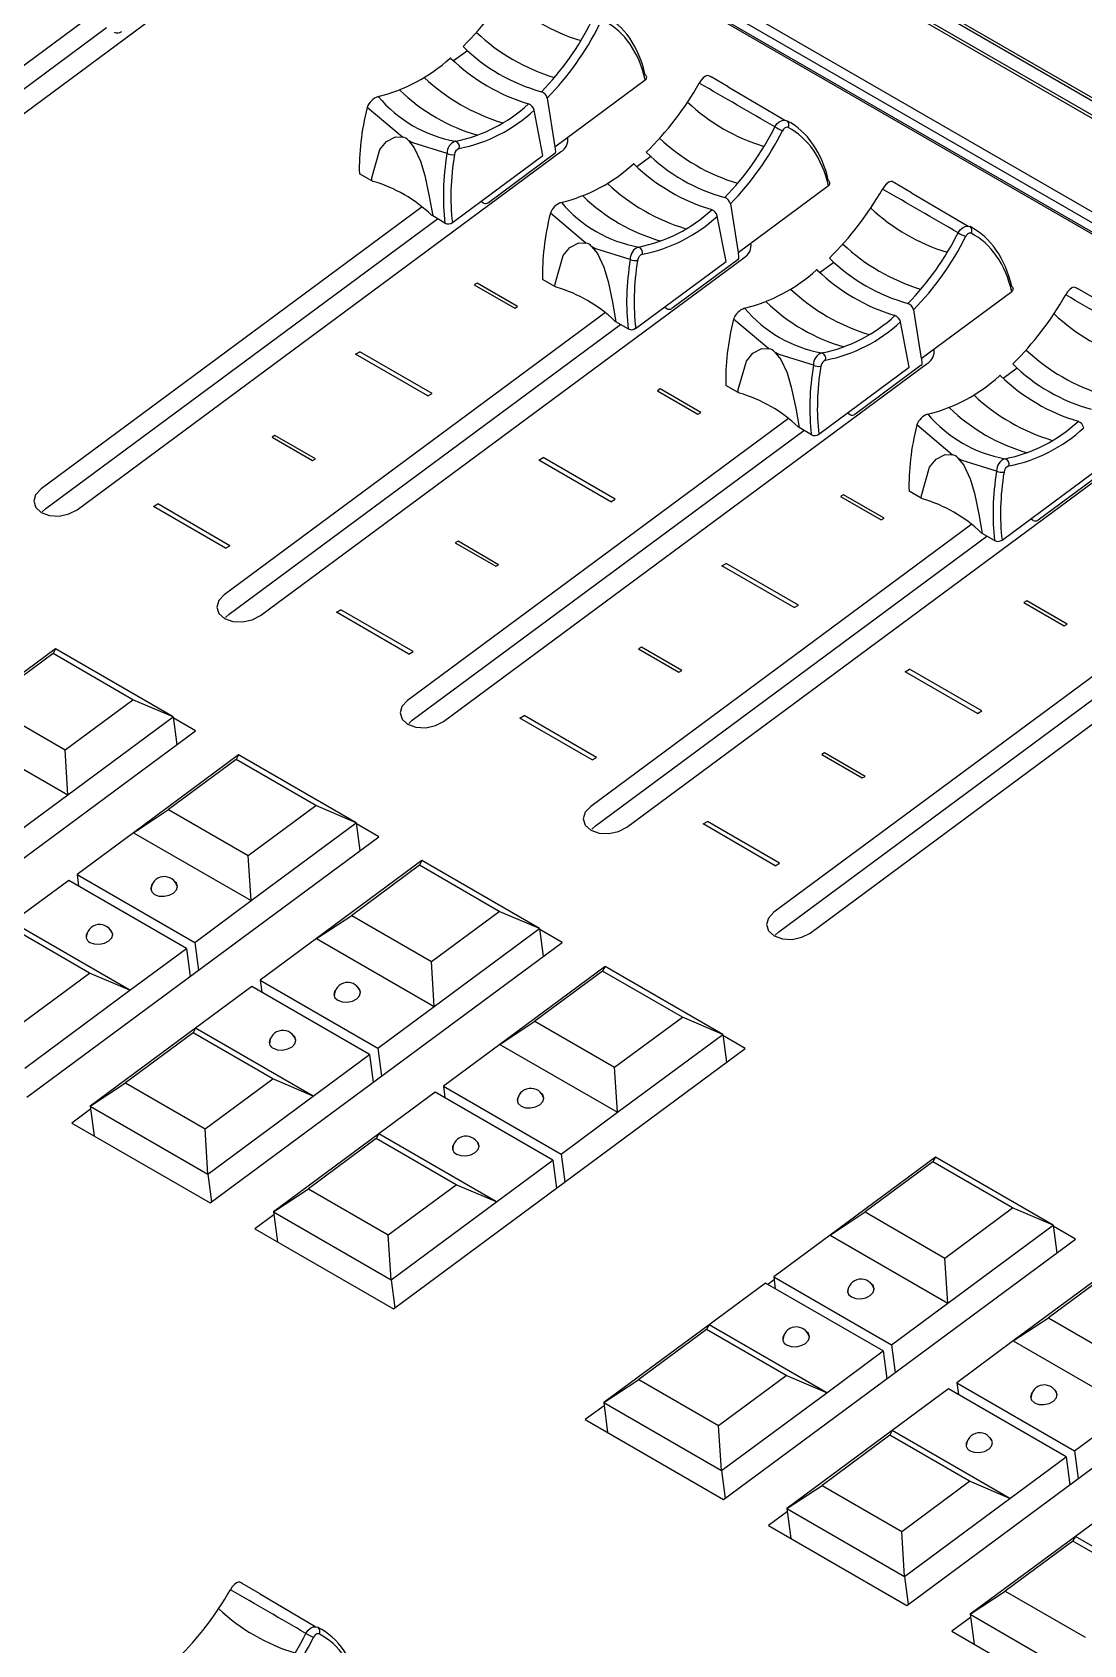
# Model space of a CAD drawing. Header units: inches. Extents: x 0.6 to 61.5, y 0.9 to 41.7.
# Drawn here: x 46.907 to 49.268, y 21.299 to 24.917 of the extents above; entities that cross this region are included whole.
import ezdxf

# ---------------------------------------------------------------- set-up
doc = ezdxf.new("R2010")
doc.units = ezdxf.units.IN
doc.header["$MEASUREMENT"] = 0
doc.layers.add('ARTWORK', color=2, linetype='Continuous')
doc.layers.add('OBJECT', color=7, linetype='Continuous')

msp = doc.modelspace()

# ---------------------------------------------------------------- linework, layer by layer
at = {"layer": 'ARTWORK'}
for p, q in [((47.9058, 24.3539), (47.8993, 24.3502)), ((47.8993, 24.3502), (47.9902, 24.2976)), ((47.9967, 24.3014), (47.9058, 24.3539)), ((47.9902, 24.2976), (47.9967, 24.3014)), ((47.6329, 24.1945), (47.6427, 24.2002)), ((47.795, 24.1008), (47.6329, 24.1945)), ((47.8048, 24.1065), (47.6427, 24.2002)), ((47.795, 24.1008), (47.8048, 24.1065)), ((48.3171, 24.1165), (48.3106, 24.1127)), ((48.3106, 24.1127), (48.4015, 24.0602)), ((48.408, 24.0639), (48.3171, 24.1165)), ((48.4015, 24.0602), (48.408, 24.0639)), ((47.452, 24.0123), (47.4455, 24.0086)), ((47.4455, 24.0086), (47.5364, 23.9561)), ((47.5429, 23.9598), (47.452, 24.0123)), ((47.5364, 23.9561), (47.5429, 23.9598)), ((48.0443, 23.9571), (48.054, 23.9627)), ((48.2064, 23.8634), (48.0443, 23.9571)), ((48.2161, 23.869), (48.054, 23.9627)), ((48.7285, 23.879), (48.722, 23.8753)), ((48.8194, 23.8265), (48.7285, 23.879)), ((47.1792, 23.853), (47.1889, 23.8586)), ((47.3413, 23.7593), (47.1792, 23.853)), ((47.351, 23.7649), (47.1889, 23.8586)), ((48.2064, 23.8634), (48.2161, 23.869)), ((48.722, 23.8753), (48.8129, 23.8227)), ((48.8129, 23.8227), (48.8194, 23.8265)), ((47.8634, 23.7749), (47.8569, 23.7711)), ((47.8569, 23.7711), (47.9477, 23.7186)), ((47.9542, 23.7223), (47.8634, 23.7749)), ((47.3413, 23.7593), (47.351, 23.7649)), ((47.9477, 23.7186), (47.9542, 23.7223)), ((48.4556, 23.7196), (48.4654, 23.7252)), ((48.6177, 23.6259), (48.4556, 23.7196)), ((48.6275, 23.6315), (48.4654, 23.7252)), ((48.6177, 23.6259), (48.6275, 23.6315)), ((49.1398, 23.6415), (49.1333, 23.6378)), ((49.1333, 23.6378), (49.2242, 23.5853)), ((49.2307, 23.589), (49.1398, 23.6415)), ((47.5905, 23.6155), (47.6002, 23.6211)), ((47.7526, 23.5218), (47.5905, 23.6155)), ((47.7623, 23.5274), (47.6002, 23.6211)), ((49.2242, 23.5853), (49.2307, 23.589)), ((47.7526, 23.5218), (47.7623, 23.5274)), ((48.2747, 23.5374), (48.2682, 23.5337)), ((48.2682, 23.5337), (48.3591, 23.4811)), ((48.3656, 23.4849), (48.2747, 23.5374)), ((48.3591, 23.4811), (48.3656, 23.4849)), ((48.8669, 23.4822), (48.8767, 23.4878)), ((49.029, 23.3884), (48.8669, 23.4822)), ((49.0388, 23.3941), (48.8767, 23.4878)), ((48.0018, 23.378), (48.0116, 23.3837)), ((48.1639, 23.2843), (48.0018, 23.378)), ((48.1737, 23.29), (48.0116, 23.3837)), ((49.029, 23.3884), (49.0388, 23.3941)), ((48.686, 23.3), (48.6795, 23.2962)), ((48.7769, 23.2474), (48.686, 23.3)), ((48.1639, 23.2843), (48.1737, 23.29)), ((48.6795, 23.2962), (48.7704, 23.2437)), ((48.7704, 23.2437), (48.7769, 23.2474)), ((48.4132, 23.1406), (48.4229, 23.1462)), ((48.5753, 23.0469), (48.4132, 23.1406)), ((48.585, 23.0525), (48.4229, 23.1462)), ((48.5753, 23.0469), (48.585, 23.0525))]:
    msp.add_line(p, q, dxfattribs=at)
at = {"layer": 'OBJECT'}
for p, q in [((61.2024, 17.8838), (43.4206, 28.149)), ((61.2115, 17.8856), (43.4297, 28.1508)), ((61.1443, 17.8781), (43.3625, 28.1433)), ((61.1535, 17.8799), (43.3717, 28.1451)), ((60.9759, 17.741), (43.1941, 28.0062)), ((43.2034, 28.0256), (60.9852, 17.7604)), ((60.9679, 17.7203), (43.1936, 27.9812)), ((60.9714, 17.7228), (43.1971, 27.9837)), ((46.2655, 24.2743), (47.3508, 25.077)), ((47.04, 24.9541), (46.1843, 24.3212)), ((46.195, 24.2772), (47.074, 24.9272)), ((47.8844, 24.8755), (47.8531, 24.8524)), ((48.0803, 24.66), (48.2834, 24.8102)), ((48.4699, 24.7942), (48.4314, 24.8165)), ((48.4699, 24.7942), (48.5967, 24.7196)), ((47.7385, 24.6812), (47.6589, 24.7482)), ((48.0631, 24.7692), (48.0803, 24.66)), ((48.0535, 24.6402), (48.0339, 24.7419)), ((47.008, 23.8456), (48.0934, 24.6483)), ((47.8505, 24.49), (48.0535, 24.6402)), ((48.0803, 24.6447), (47.9313, 24.5345)), ((48.0825, 24.6487), (48.0813, 24.6607)), ((48.2957, 24.638), (48.2645, 24.6149)), ((47.6692, 24.5836), (47.6416, 24.5995)), ((47.6722, 24.5823), (47.6692, 24.5836)), ((48.4917, 24.4225), (48.6948, 24.5727)), ((48.8813, 24.5568), (48.8427, 24.579)), ((47.9205, 24.5337), (47.9144, 24.5373)), ((48.4745, 24.5318), (48.4917, 24.4225)), ((48.8813, 24.5568), (49.008, 24.4821)), ((47.7826, 24.5254), (46.9268, 23.8925)), ((46.9376, 23.8485), (47.8166, 24.4986)), ((47.8061, 24.5046), (47.8038, 24.5064)), ((47.8337, 24.4887), (47.8061, 24.5046)), ((48.1499, 24.4438), (48.0703, 24.5107)), ((48.4649, 24.4027), (48.4452, 24.5044)), ((48.4938, 24.4113), (48.4927, 24.4233)), ((47.4194, 23.6081), (48.5047, 24.4108)), ((48.2618, 24.2525), (48.4649, 24.4027)), ((48.4917, 24.4073), (48.3427, 24.2971)), ((48.7071, 24.4006), (48.6758, 24.3775)), ((48.0805, 24.3462), (48.053, 24.3621)), ((48.0835, 24.3449), (48.0805, 24.3462)), ((48.903, 24.1851), (49.1061, 24.3353)), ((49.2926, 24.3193), (49.2541, 24.3416)), ((48.194, 24.2879), (47.3382, 23.655)), ((48.3319, 24.2962), (48.3257, 24.2998)), ((48.8858, 24.2943), (48.903, 24.1851)), ((47.3489, 23.611), (48.2279, 24.2611)), ((48.2174, 24.2671), (48.2151, 24.2689)), ((48.245, 24.2512), (48.2174, 24.2671)), ((48.5612, 24.2063), (48.4816, 24.2733)), ((48.8762, 24.1653), (48.8566, 24.267)), ((47.8307, 23.3707), (48.9161, 24.1734)), ((48.903, 24.1698), (48.754, 24.0596)), ((48.9052, 24.1738), (48.904, 24.1858)), ((48.6732, 24.0151), (48.8762, 24.1653)), ((49.1184, 24.1631), (49.0872, 24.14)), ((48.4919, 24.1087), (48.4643, 24.1246)), ((48.4949, 24.1074), (48.4919, 24.1087)), ((48.7432, 24.0588), (48.7371, 24.0623)), ((48.6053, 24.0505), (47.7495, 23.4176)), ((47.7603, 23.3736), (48.6392, 24.0236)), ((48.6288, 24.0297), (48.6264, 24.0315)), ((48.6563, 24.0138), (48.6288, 24.0297)), ((48.9726, 23.9688), (48.8929, 24.0358)), ((48.2421, 23.1332), (49.3274, 23.9359)), ((49.0845, 23.7776), (49.2876, 23.9278)), ((49.3143, 23.9323), (49.1653, 23.8221)), ((48.9032, 23.8712), (48.8757, 23.8872)), ((46.9297, 23.841), (46.9376, 23.8485)), ((48.9062, 23.8699), (48.9032, 23.8712)), ((49.0166, 23.813), (48.1609, 23.1801)), ((49.1546, 23.8213), (49.1484, 23.8249)), ((48.1716, 23.1361), (49.0506, 23.7862)), ((49.0401, 23.7922), (49.0378, 23.794)), ((49.0677, 23.7763), (49.0401, 23.7922)), ((48.6534, 22.8958), (49.7387, 23.6985)), ((47.341, 23.6035), (47.3489, 23.611)), ((49.428, 23.5755), (48.5722, 22.9426)), ((46.9592, 23.5333), (46.7228, 23.3585)), ((46.9537, 23.5228), (46.8017, 23.4104)), ((46.9592, 23.5333), (46.9537, 23.5228)), ((47.1326, 23.4194), (46.9537, 23.5228)), ((47.2234, 23.3807), (46.9592, 23.5333)), ((48.583, 22.8987), (49.4619, 23.5487)), ((46.8017, 23.4104), (46.9807, 23.3071)), ((46.9807, 23.3071), (47.1326, 23.4194)), ((47.2234, 23.3807), (47.1326, 23.4194)), ((46.9871, 23.2059), (47.2234, 23.3807)), ((47.2234, 23.3807), (47.2316, 23.3182)), ((47.2739, 23.3495), (47.2237, 23.3784)), ((47.7523, 23.3661), (47.7603, 23.3736)), ((46.4839, 22.7652), (47.2739, 23.3495)), ((46.7228, 23.3585), (46.9871, 23.2059)), ((46.9871, 23.2059), (46.9807, 23.3071)), ((47.3705, 23.2958), (47.1342, 23.121)), ((47.365, 23.2853), (47.2131, 23.1729)), ((47.3705, 23.2958), (47.365, 23.2853)), ((47.544, 23.182), (47.365, 23.2853)), ((47.6347, 23.1433), (47.3705, 23.2958)), ((46.8605, 23.1123), (46.9871, 23.2059)), ((47.1342, 23.121), (47.2131, 23.1729)), ((47.2131, 23.1729), (47.3921, 23.0696)), ((47.3921, 23.0696), (47.544, 23.182)), ((47.6347, 23.1433), (47.544, 23.182)), ((47.1342, 23.121), (47.0076, 23.0274)), ((47.1342, 23.121), (47.3984, 22.9685)), ((47.3984, 22.9685), (47.6347, 23.1433)), ((47.6347, 23.1433), (47.6429, 23.0807)), ((47.6852, 23.112), (47.635, 23.141)), ((48.1637, 23.1286), (48.1716, 23.1361)), ((46.8952, 22.5277), (47.6852, 23.112)), ((47.3984, 22.9685), (47.3921, 23.0696)), ((47.7819, 23.0583), (47.5455, 22.8835)), ((47.7763, 23.0478), (47.6244, 22.9355)), ((47.7819, 23.0583), (47.7763, 23.0478)), ((47.9553, 22.9445), (47.7763, 23.0478)), ((48.0461, 22.9058), (47.7819, 23.0583)), ((46.9889, 23.0136), (46.8623, 22.9199)), ((47.2531, 22.861), (46.9889, 23.0136)), ((47.0076, 23.0274), (47.2718, 22.8748)), ((47.0076, 23.0274), (47.0111, 23.0008)), ((47.2718, 22.8748), (47.3984, 22.9685)), ((47.8034, 22.8321), (47.9553, 22.9445)), ((48.0461, 22.9058), (47.9553, 22.9445)), ((47.0358, 22.8061), (46.8568, 22.9094)), ((47.1265, 22.7674), (46.8623, 22.9199)), ((47.5455, 22.8835), (47.6244, 22.9355)), ((47.6244, 22.9355), (47.8034, 22.8321)), ((47.8097, 22.731), (48.0461, 22.9058)), ((48.0461, 22.9058), (48.0543, 22.8432)), ((48.0966, 22.8745), (48.0464, 22.9035)), ((47.2718, 22.8748), (47.28, 22.8123)), ((47.3066, 22.2903), (48.0966, 22.8745)), ((47.5455, 22.8835), (47.4189, 22.7899)), ((47.5455, 22.8835), (47.8097, 22.731)), ((48.575, 22.8911), (48.583, 22.8987)), ((47.1265, 22.7674), (47.2531, 22.861)), ((47.2531, 22.861), (47.2613, 22.7985)), ((47.8097, 22.731), (47.8034, 22.8321)), ((46.8839, 22.6937), (47.0358, 22.8061)), ((47.1265, 22.7674), (47.0358, 22.8061)), ((48.1932, 22.8209), (47.9569, 22.6461)), ((48.1877, 22.8104), (48.0357, 22.698)), ((48.1932, 22.8209), (48.1877, 22.8104)), ((48.3667, 22.707), (48.1877, 22.8104)), ((48.4574, 22.6683), (48.1932, 22.8209)), ((46.8902, 22.5926), (47.1265, 22.7674)), ((47.4003, 22.7761), (47.2737, 22.6825)), ((47.6645, 22.6236), (47.4003, 22.7761)), ((47.4189, 22.7899), (47.6831, 22.6374)), ((47.4189, 22.7899), (47.4224, 22.7633)), ((47.6831, 22.6374), (47.8097, 22.731)), ((47.9569, 22.6461), (48.0357, 22.698)), ((48.0357, 22.698), (48.2147, 22.5947)), ((48.2147, 22.5947), (48.3667, 22.707)), ((48.4574, 22.6683), (48.3667, 22.707)), ((47.2737, 22.6825), (47.0373, 22.5077)), ((47.2681, 22.672), (47.1162, 22.5596)), ((47.2737, 22.6825), (47.2681, 22.672)), ((47.4471, 22.5686), (47.2681, 22.672)), ((47.5379, 22.5299), (47.2737, 22.6825)), ((48.2211, 22.4936), (48.4574, 22.6683)), ((48.4574, 22.6683), (48.4656, 22.6058)), ((48.5079, 22.6371), (48.4577, 22.6661)), ((47.5379, 22.5299), (47.6645, 22.6236)), ((47.6645, 22.6236), (47.6727, 22.561)), ((47.6831, 22.6374), (47.6913, 22.5748)), ((47.7179, 22.0528), (48.5079, 22.6371)), ((47.9569, 22.6461), (47.8303, 22.5525)), ((47.9569, 22.6461), (48.2211, 22.4936)), ((48.2211, 22.4936), (48.2147, 22.5947)), ((47.0373, 22.5077), (47.1162, 22.5596)), ((47.1162, 22.5596), (47.2952, 22.4563)), ((47.2952, 22.4563), (47.4471, 22.5686)), ((47.5379, 22.5299), (47.4471, 22.5686)), ((47.8303, 22.5525), (48.0945, 22.3999)), ((47.8303, 22.5525), (47.8337, 22.5259)), ((47.0373, 22.5077), (47.3015, 22.3552)), ((47.0373, 22.5077), (47.0461, 22.4406)), ((47.3015, 22.3552), (47.5379, 22.5299)), ((47.8116, 22.5387), (47.685, 22.445)), ((48.0758, 22.3861), (47.8116, 22.5387)), ((47.0382, 22.5009), (46.9959, 22.4696)), ((46.9959, 22.4696), (47.3066, 22.2903)), ((48.0945, 22.3999), (48.2211, 22.4936)), ((47.3015, 22.3552), (47.2952, 22.4563)), ((47.685, 22.445), (47.4487, 22.2702)), ((47.6795, 22.4345), (47.5275, 22.3222)), ((47.685, 22.445), (47.6795, 22.4345)), ((47.8585, 22.3312), (47.6795, 22.4345)), ((47.9492, 22.2925), (47.685, 22.445)), ((48.0945, 22.3999), (48.1027, 22.3374)), ((47.9492, 22.2925), (48.0758, 22.3861)), ((48.0758, 22.3861), (48.084, 22.3236)), ((48.9347, 22.3928), (48.6984, 22.218)), ((48.9292, 22.3823), (48.7772, 22.27)), ((48.9347, 22.3928), (48.9292, 22.3823)), ((49.1082, 22.279), (48.9292, 22.3823)), ((49.1989, 22.2403), (48.9347, 22.3928)), ((47.3015, 22.3552), (47.3097, 22.2926)), ((47.4487, 22.2702), (47.5275, 22.3222)), ((47.5275, 22.3222), (47.7065, 22.2188)), ((47.7065, 22.2188), (47.8585, 22.3312)), ((47.9492, 22.2925), (47.8585, 22.3312)), ((47.7129, 22.1177), (47.9492, 22.2925)), ((47.4495, 22.2634), (47.4072, 22.2321)), ((47.4487, 22.2702), (47.7129, 22.1177)), ((47.4487, 22.2702), (47.4574, 22.2032)), ((48.6984, 22.218), (48.7772, 22.27)), ((48.7772, 22.27), (48.9562, 22.1666)), ((48.9562, 22.1666), (49.1082, 22.279)), ((49.1989, 22.2403), (49.1082, 22.279)), ((47.4072, 22.2321), (47.7179, 22.0528)), ((47.7129, 22.1177), (47.7065, 22.2188)), ((48.6984, 22.218), (48.5717, 22.1244)), ((48.6984, 22.218), (48.9626, 22.0655)), ((48.9626, 22.0655), (49.1989, 22.2403)), ((49.1989, 22.2403), (49.2071, 22.1777)), ((49.2494, 22.209), (49.1992, 22.238)), ((48.4594, 21.6247), (49.2494, 22.209)), ((48.9626, 22.0655), (48.9562, 22.1666)), ((49.346, 22.1554), (49.1097, 21.9806)), ((49.3405, 22.1449), (49.1886, 22.0325)), ((47.7129, 22.1177), (47.7211, 22.0551)), ((48.5531, 22.1106), (48.4265, 22.017)), ((48.8173, 21.9581), (48.5531, 22.1106)), ((48.5726, 22.1176), (48.5588, 22.1073)), ((48.5717, 22.1244), (48.836, 21.9719)), ((48.5717, 22.1244), (48.5752, 22.0978)), ((48.836, 21.9719), (48.9626, 22.0655)), ((48.4265, 22.017), (48.1902, 21.8422)), ((48.421, 22.0065), (48.269, 21.8941)), ((48.4265, 22.017), (48.421, 22.0065)), ((48.6, 21.9031), (48.421, 22.0065)), ((48.6907, 21.8644), (48.4265, 22.017)), ((49.1097, 21.9806), (49.1886, 22.0325)), ((49.1886, 22.0325), (49.3676, 21.9292)), ((48.836, 21.9719), (48.8442, 21.9093)), ((48.8707, 21.3873), (49.6608, 21.9716)), ((49.1097, 21.9806), (48.9831, 21.8869)), ((49.1097, 21.9806), (49.3739, 21.828)), ((48.6907, 21.8644), (48.8173, 21.9581)), ((48.8173, 21.9581), (48.8255, 21.8955)), ((48.1902, 21.8422), (48.269, 21.8941)), ((48.269, 21.8941), (48.448, 21.7908)), ((48.448, 21.7908), (48.6, 21.9031)), ((48.6907, 21.8644), (48.6, 21.9031)), ((48.4544, 21.6896), (48.6907, 21.8644)), ((48.9644, 21.8731), (48.8378, 21.7795)), ((49.2287, 21.7206), (48.9644, 21.8731)), ((48.9831, 21.8869), (49.2473, 21.7344)), ((48.9831, 21.8869), (48.9866, 21.8604)), ((48.191, 21.8354), (48.1487, 21.8041)), ((48.1902, 21.8422), (48.4544, 21.6896)), ((48.1902, 21.8422), (48.1989, 21.7751)), ((49.2473, 21.7344), (49.3739, 21.828)), ((48.1487, 21.8041), (48.4594, 21.6247)), ((48.4544, 21.6896), (48.448, 21.7908)), ((48.8378, 21.7795), (48.6015, 21.6047)), ((48.8378, 21.7795), (48.8323, 21.769)), ((49.1021, 21.627), (48.8378, 21.7795)), ((48.8323, 21.769), (48.6804, 21.6566)), ((49.0113, 21.6657), (48.8323, 21.769)), ((49.1021, 21.627), (49.2287, 21.7206)), ((49.2287, 21.7206), (49.2368, 21.658)), ((49.2473, 21.7344), (49.2555, 21.6718)), ((48.4544, 21.6896), (48.4626, 21.6271)), ((48.6015, 21.6047), (48.6804, 21.6566)), ((48.6804, 21.6566), (48.8594, 21.5533)), ((48.8594, 21.5533), (49.0113, 21.6657)), ((49.1021, 21.627), (49.0113, 21.6657)), ((49.3758, 21.6357), (49.2492, 21.542)), ((48.6015, 21.6047), (48.8657, 21.4522)), ((48.6015, 21.6047), (48.6103, 21.5376)), ((48.8657, 21.4522), (49.1021, 21.627)), ((48.6024, 21.5979), (48.5601, 21.5666)), ((48.5601, 21.5666), (48.8707, 21.3873)), ((48.8657, 21.4522), (48.8594, 21.5533)), ((49.2492, 21.542), (49.0128, 21.3673)), ((49.2436, 21.5315), (49.0917, 21.4192)), ((49.2492, 21.542), (49.2436, 21.5315)), ((49.4226, 21.4282), (49.2436, 21.5315)), ((49.5134, 21.3895), (49.2492, 21.542)), ((47.4172, 21.4142), (47.3787, 21.4364)), ((48.8657, 21.4522), (48.8739, 21.3896)), ((49.0128, 21.3673), (49.0917, 21.4192)), ((49.0917, 21.4192), (49.2707, 21.3158)), ((47.4172, 21.4142), (47.544, 21.3395)), ((49.0137, 21.3605), (48.9714, 21.3292)), ((49.0128, 21.3673), (49.2771, 21.2147)), ((49.0128, 21.3673), (49.0216, 21.3002)), ((48.9714, 21.3292), (49.2821, 21.1498))]:
    msp.add_line(p, q, dxfattribs=at)
at = {"layer": 'OBJECT', "flags": 128}
for points in [[(47.847, 24.8582), (47.8471, 24.8586), (47.847, 24.8589), (47.8468, 24.859), (47.8465, 24.8591), (47.8462, 24.859), (47.8457, 24.8588), (47.8452, 24.8585), (47.8446, 24.8581)], [(48.4262, 24.8193), (48.4231, 24.8198), (48.4185, 24.8181), (48.4136, 24.8144), (48.4089, 24.809), (48.4046, 24.8025)], [(48.5744, 24.7045), (48.5787, 24.711), (48.5842, 24.7159), (48.5904, 24.7189), (48.5967, 24.7196), (48.6014, 24.7182)], [(47.6692, 24.5836), (47.6694, 24.5902), (47.6877, 24.6536), (47.7025, 24.6716), (47.7227, 24.6822), (47.7385, 24.6812)], [(47.7515, 24.6737), (47.7649, 24.6578), (47.7791, 24.6274), (47.7886, 24.5954), (47.7986, 24.5483), (47.8061, 24.5046)], [(47.8383, 24.6446), (47.7612, 24.6687), (47.7515, 24.6737)], [(48.604, 24.7033), (48.6018, 24.7039), (48.599, 24.7034), (48.5961, 24.7017), (48.5935, 24.6992), (48.5914, 24.6959)], [(48.2584, 24.6207), (48.2584, 24.6211), (48.2584, 24.6214), (48.2582, 24.6216), (48.2579, 24.6216), (48.2575, 24.6216), (48.257, 24.6214), (48.2565, 24.6211), (48.256, 24.6207)], [(48.8375, 24.5819), (48.8344, 24.5823), (48.8299, 24.5807), (48.825, 24.5769), (48.8202, 24.5716), (48.8159, 24.565)], [(48.9857, 24.467), (48.9901, 24.4735), (48.9956, 24.4784), (49.0017, 24.4814), (49.008, 24.4821), (49.0127, 24.4807)], [(49.0153, 24.4659), (49.0132, 24.4664), (49.0103, 24.4659), (49.0075, 24.4643), (49.0049, 24.4617), (49.0028, 24.4584)], [(48.0805, 24.3462), (48.0808, 24.3527), (48.0991, 24.4161), (48.1139, 24.4341), (48.134, 24.4447), (48.1499, 24.4438)], [(48.1629, 24.4363), (48.1762, 24.4204), (48.1904, 24.3899), (48.1999, 24.3579), (48.21, 24.3109), (48.2174, 24.2671)], [(48.2496, 24.4072), (48.1725, 24.4312), (48.1629, 24.4363)], [(48.6697, 24.3832), (48.6698, 24.3836), (48.6697, 24.3839), (48.6695, 24.3841), (48.6692, 24.3842), (48.6688, 24.3841), (48.6684, 24.3839), (48.6679, 24.3836), (48.6673, 24.3832)], [(49.2488, 24.3444), (49.2457, 24.3449), (49.2412, 24.3432), (49.2363, 24.3395), (49.2315, 24.3341), (49.2273, 24.3276)], [(48.4919, 24.1087), (48.4921, 24.1153), (48.5104, 24.1786), (48.5252, 24.1967), (48.5454, 24.2073), (48.5612, 24.2063)], [(48.5742, 24.1988), (48.5875, 24.1829), (48.6018, 24.1525), (48.6112, 24.1204), (48.6213, 24.0734), (48.6288, 24.0297)], [(48.661, 24.1697), (48.5839, 24.1938), (48.5742, 24.1988)], [(49.0811, 24.1458), (49.0811, 24.1462), (49.081, 24.1465), (49.0809, 24.1467), (49.0806, 24.1467), (49.0802, 24.1466), (49.0797, 24.1465), (49.0792, 24.1461), (49.0787, 24.1457)], [(48.9032, 23.8712), (48.9035, 23.8778), (48.9218, 23.9412), (48.9366, 23.9592), (48.9567, 23.9698), (48.9726, 23.9688)], [(48.9855, 23.9614), (48.9989, 23.9455), (49.0131, 23.915), (49.0226, 23.883), (49.0326, 23.8359), (49.0401, 23.7922)], [(49.0723, 23.9323), (48.9952, 23.9563), (48.9855, 23.9614)], [(46.9268, 23.8925), (46.9146, 23.8793), (46.9103, 23.8646), (46.9148, 23.8505), (46.9272, 23.8393), (46.9458, 23.8326), (46.9677, 23.8315), (46.9896, 23.836), (47.008, 23.8456)], [(47.3382, 23.655), (47.3259, 23.6419), (47.3217, 23.6271), (47.3261, 23.6131), (47.3386, 23.6019), (47.3572, 23.5951), (47.3791, 23.594), (47.4009, 23.5986), (47.4194, 23.6081)], [(47.7495, 23.4176), (47.7372, 23.4044), (47.733, 23.3897), (47.7374, 23.3756), (47.7499, 23.3644), (47.7685, 23.3577), (47.7904, 23.3565), (47.8122, 23.3611), (47.8307, 23.3707)], [(48.1609, 23.1801), (48.1486, 23.1669), (48.1443, 23.1522), (48.1488, 23.1382), (48.1613, 23.1269), (48.1799, 23.1202), (48.2017, 23.1191), (48.2236, 23.1236), (48.2421, 23.1332)], [(47.1765, 23.0053), (47.1752, 23.0033), (47.173, 22.9956), (47.1753, 22.9882), (47.1819, 22.9823), (47.1916, 22.9788), (47.2031, 22.9782), (47.2146, 22.9806), (47.2243, 22.9856), (47.2307, 22.9925), (47.233, 23.0003), (47.2306, 23.0076), (47.2267, 23.0118)], [(48.5722, 22.9426), (48.5599, 22.9295), (48.5557, 22.9147), (48.5601, 22.9007), (48.5726, 22.8895), (48.5912, 22.8828), (48.6131, 22.8816), (48.6349, 22.8862), (48.6534, 22.8958)], [(47.0366, 22.8749), (47.0464, 22.8714), (47.0579, 22.8708), (47.0693, 22.8732), (47.079, 22.8782), (47.0855, 22.8851), (47.0877, 22.8928), (47.0854, 22.9002), (47.0814, 22.9044)], [(47.5879, 22.7678), (47.5866, 22.7659), (47.5843, 22.7581), (47.5867, 22.7508), (47.5932, 22.7449), (47.603, 22.7413), (47.6145, 22.7407), (47.6259, 22.7431), (47.6356, 22.7482), (47.6421, 22.7551), (47.6443, 22.7628), (47.642, 22.7702), (47.638, 22.7744)], [(47.448, 22.6374), (47.4577, 22.6339), (47.4692, 22.6333), (47.4807, 22.6357), (47.4904, 22.6407), (47.4968, 22.6476), (47.4991, 22.6554), (47.4967, 22.6627), (47.4927, 22.6669)], [(47.9992, 22.5303), (47.9979, 22.5284), (47.9957, 22.5207), (47.998, 22.5133), (48.0046, 22.5074), (48.0143, 22.5039), (48.0258, 22.5033), (48.0373, 22.5057), (48.047, 22.5107), (48.0534, 22.5176), (48.0557, 22.5253), (48.0533, 22.5327), (48.0493, 22.5369)], [(47.8593, 22.4), (47.8691, 22.3964), (47.8806, 22.3958), (47.892, 22.3982), (47.9017, 22.4033), (47.9082, 22.4102), (47.9104, 22.4179), (47.9081, 22.4253), (47.9041, 22.4295)], [(48.7407, 22.1023), (48.7394, 22.1003), (48.7372, 22.0926), (48.7395, 22.0852), (48.7461, 22.0793), (48.7558, 22.0758), (48.7673, 22.0752), (48.7788, 22.0776), (48.7885, 22.0826), (48.7949, 22.0896), (48.7972, 22.0973), (48.7948, 22.1047), (48.7908, 22.1088)], [(48.6008, 21.9719), (48.6106, 21.9684), (48.622, 21.9678), (48.6335, 21.9702), (48.6432, 21.9752), (48.6497, 21.9821), (48.6519, 21.9899), (48.6496, 21.9972), (48.6456, 22.0014)], [(49.1521, 21.8648), (49.1507, 21.8629), (49.1485, 21.8551), (49.1509, 21.8478), (49.1574, 21.8419), (49.1672, 21.8384), (49.1786, 21.8378), (49.1901, 21.8401), (49.1998, 21.8452), (49.2063, 21.8521), (49.2085, 21.8598), (49.2062, 21.8672), (49.2022, 21.8714)], [(49.0121, 21.7344), (49.0219, 21.7309), (49.0334, 21.7303), (49.0449, 21.7327), (49.0546, 21.7378), (49.061, 21.7447), (49.0632, 21.7524), (49.0609, 21.7598), (49.0569, 21.7639)], [(47.3734, 21.4393), (47.3704, 21.4397), (47.3658, 21.4381), (47.3609, 21.4343), (47.3561, 21.429), (47.3519, 21.4224)], [(47.5217, 21.3244), (47.526, 21.3309), (47.5315, 21.3359), (47.5377, 21.3389), (47.544, 21.3395), (47.5487, 21.3381)], [(47.5513, 21.3233), (47.5491, 21.3238), (47.5463, 21.3233), (47.5434, 21.3217), (47.5408, 21.3191), (47.5387, 21.3158)]]:
    msp.add_lwpolyline(points, dxfattribs=at)
at = {"layer": 'OBJECT'}
for centre, radius, start, end in [((47.3756, 25.3916), 0.7108, 314.5601, 330.3482), ((48.2628, 25.3112), 0.4312, 226.7144, 253.2658), ((47.6043, 25.2198), 0.624, 315.6395, 333.563), ((47.6053, 25.2192), 0.642, 315.4962, 333.5581), ((47.0984, 24.9318), 0.0162, 243.0734, 305.8395), ((48.2064, 25.2372), 0.4405, 226.7578, 253.1845), ((47.5958, 25.1316), 0.3697, 283.7717, 312.3028), ((48.144, 25.1664), 0.428, 226.0783, 253.3728), ((48.1558, 25.1695), 0.4001, 225.2792, 254.7261), ((48.2804, 24.8157), 0.0063, 299.015, 61.8316), ((48.0201, 25.0834), 0.4132, 225.8975, 254.1449), ((48.0931, 25.1419), 0.4476, 226.9384, 253.1249), ((48.0432, 24.7643), 0.0205, 13.983, 69.4285), ((47.7869, 25.1541), 0.7108, 314.5601, 330.3482), ((10.6698, -40.7592), 75.6456, 59.928444, 60.076933), ((47.6962, 24.7348), 0.0396, 108.2526, 160.3253), ((47.909, 24.9622), 0.2944, 220.1151, 259.8903), ((47.7912, 25.004), 0.3382, 281.2699, 312.8716), ((48.0231, 24.7543), 0.00265, 128.6438, 134.2305), ((48.0145, 24.7374), 0.0199, 13.0191, 69.9734), ((48.6741, 25.0738), 0.4312, 226.7144, 253.2658), ((47.7977, 24.9972), 0.3478, 281.2754, 312.7791), ((48.5947, 24.7094), 0.0111, 326.8458, 52.7598), ((47.7371, 24.6637), 0.0176, 34.8237, 85.1816), ((48.0776, 24.6763), 0.0321, 299.4525, 9.1589), ((48.6178, 24.9997), 0.4405, 226.7578, 253.1845), ((48.0156, 24.9823), 0.624, 315.6395, 333.563), ((48.0166, 24.9818), 0.642, 315.4962, 333.5581), ((48.7655, 25.0626), 0.4059, 241.9142, 244.6108), ((47.8663, 24.6458), 0.028, 108.7019, 182.3911), ((47.8499, 24.6687), 0.0267, 244.2308, 280.6431), ((47.871, 24.6407), 0.0162, 109.0985, 174.0068), ((47.853, 24.6598), 0.0132, 343.5906, 71.1006), ((48.5672, 24.932), 0.4001, 225.2792, 254.7261), ((48.0071, 24.8941), 0.3697, 283.7717, 312.3028), ((48.5553, 24.929), 0.428, 226.0783, 253.3728), ((47.5833, 24.2765), 0.3185, 46.2068, 73.7986), ((48.5044, 24.9044), 0.4476, 226.9384, 253.1249), ((48.6917, 24.5782), 0.0063, 299.015, 61.8316), ((48.1076, 24.4974), 0.0396, 108.2526, 160.3253), ((48.3203, 24.7247), 0.2944, 220.1151, 259.8903), ((48.4314, 24.8459), 0.4132, 225.8975, 254.1449), ((48.4546, 24.5268), 0.0205, 13.983, 69.4285), ((48.1982, 24.9167), 0.7108, 314.5601, 330.3482), ((11.0811, -40.9967), 75.6456, 59.928444, 60.076933), ((48.2025, 24.7666), 0.3382, 281.2699, 312.8716), ((48.209, 24.7597), 0.3478, 281.2754, 312.7791), ((48.4345, 24.5168), 0.00265, 128.6438, 134.2305), ((48.4258, 24.5), 0.0199, 13.0191, 69.9734), ((49.0855, 24.8363), 0.4312, 226.7144, 253.2658), ((47.841, 24.5031), 0.0162, 243.0734, 305.8395), ((48.427, 24.7448), 0.624, 315.6395, 333.563), ((48.4279, 24.7443), 0.642, 315.4962, 333.5581), ((49.1768, 24.8251), 0.4059, 241.9142, 244.6108), ((49.006, 24.4719), 0.0111, 326.8458, 52.7598), ((48.1484, 24.4262), 0.0176, 34.8237, 85.1816), ((48.2776, 24.4083), 0.028, 108.7019, 182.3911), ((48.2643, 24.4224), 0.0132, 343.5906, 71.1006), ((48.4889, 24.4388), 0.0321, 299.4525, 9.1589), ((49.0291, 24.7623), 0.4405, 226.7578, 253.1845), ((48.2612, 24.4312), 0.0267, 244.2308, 280.6431), ((48.2823, 24.4033), 0.0162, 109.0985, 174.0068), ((48.9785, 24.6946), 0.4001, 225.2792, 254.7261), ((48.4185, 24.6567), 0.3697, 283.7717, 312.3028), ((48.9666, 24.6915), 0.428, 226.0783, 253.3728), ((47.9947, 24.039), 0.3185, 46.2068, 73.7986), ((48.9157, 24.667), 0.4476, 226.9384, 253.1249), ((49.103, 24.3408), 0.0063, 299.015, 61.8316), ((48.6096, 24.6792), 0.7108, 314.5601, 330.3482), ((11.4925, -41.2342), 75.6456, 59.928444, 60.076933), ((48.5189, 24.2599), 0.0396, 108.2526, 160.3253), ((48.7316, 24.4872), 0.2944, 220.1151, 259.8903), ((48.8427, 24.6084), 0.4132, 225.8975, 254.1449), ((48.6139, 24.5291), 0.3382, 281.2699, 312.8716), ((48.8458, 24.2793), 0.00265, 128.6438, 134.2305), ((48.8371, 24.2625), 0.0199, 13.0191, 69.9734), ((48.8659, 24.2893), 0.0205, 13.983, 69.4285), ((49.4968, 24.5988), 0.4312, 226.7144, 253.2658), ((48.2523, 24.2657), 0.0162, 243.0734, 305.8395), ((48.6204, 24.5223), 0.3478, 281.2754, 312.7791), ((48.5597, 24.1888), 0.0176, 34.8237, 85.1816), ((48.9002, 24.2014), 0.0321, 299.4525, 9.1589), ((49.4405, 24.5248), 0.4405, 226.7578, 253.1845), ((48.6889, 24.1709), 0.028, 108.7019, 182.3911), ((48.6726, 24.1938), 0.0267, 244.2308, 280.6431), ((48.6937, 24.1658), 0.0162, 109.0985, 174.0068), ((48.6757, 24.1849), 0.0132, 343.5906, 71.1006), ((49.3899, 24.4571), 0.4001, 225.2792, 254.7261), ((48.8298, 24.4192), 0.3697, 283.7717, 312.3028), ((49.378, 24.4541), 0.428, 226.0783, 253.3728), ((48.406, 23.8015), 0.3185, 46.2068, 73.7986), ((49.3271, 24.4295), 0.4476, 226.9384, 253.1249), ((48.9302, 24.0225), 0.0396, 108.2526, 160.3253), ((49.143, 24.2498), 0.2944, 220.1151, 259.8903), ((49.2541, 24.371), 0.4132, 225.8975, 254.1449), ((49.0252, 24.2916), 0.3382, 281.2699, 312.8716), ((49.0317, 24.2848), 0.3478, 281.2754, 312.7791), ((49.2572, 24.0419), 0.00265, 128.6438, 134.2305), ((49.2485, 24.025), 0.0199, 13.0191, 69.9734), ((48.6637, 24.0282), 0.0162, 243.0734, 305.8395), ((48.9711, 23.9513), 0.0176, 34.8237, 85.1816), ((49.1003, 23.9334), 0.028, 108.7019, 182.3911), ((49.087, 23.9474), 0.0132, 343.5906, 71.1006), ((49.0839, 23.9563), 0.0267, 244.2308, 280.6431), ((49.105, 23.9284), 0.0162, 109.0985, 174.0068), ((48.8173, 23.5641), 0.3185, 46.2068, 73.7986), ((49.075, 23.7907), 0.0162, 243.0734, 305.8395), ((47.2037, 22.9923), 0.0301, 14.0462, 180.8693), ((47.0585, 22.8848), 0.0301, 14.0462, 180.8693), ((47.0427, 22.8884), 0.0148, 140.5702, 245.6675), ((47.6151, 22.7548), 0.0301, 14.0462, 180.8693), ((47.4541, 22.6509), 0.0148, 140.5702, 245.6675), ((47.4698, 22.6474), 0.0301, 14.0462, 180.8693), ((48.0264, 22.5173), 0.0301, 14.0462, 180.8693), ((47.8811, 22.4099), 0.0301, 14.0462, 180.8693), ((47.8654, 22.4135), 0.0148, 140.5702, 245.6675), ((48.7679, 22.0893), 0.0301, 14.0462, 180.8693), ((48.6226, 21.9819), 0.0301, 14.0462, 180.8693), ((48.6069, 21.9854), 0.0148, 140.5702, 245.6675), ((49.1792, 21.8518), 0.0301, 14.0462, 180.8693), ((49.0183, 21.748), 0.0148, 140.5702, 245.6675), ((49.034, 21.7444), 0.0301, 14.0462, 180.8693), ((46.7342, 21.7741), 0.7108, 314.5601, 330.3482), ((9.6171, -44.1393), 75.6456, 59.928444, 60.076933), ((47.6214, 21.6937), 0.4312, 226.7144, 253.2658), ((46.9629, 21.6022), 0.624, 315.6395, 333.563), ((46.9639, 21.6017), 0.642, 315.4962, 333.5581), ((47.7128, 21.6825), 0.4059, 241.9142, 244.6108), ((47.542, 21.3293), 0.0111, 326.8458, 52.7598)]:
    msp.add_arc(centre, radius, start, end, dxfattribs=at)
for centre, major_axis, ratio, start_param, end_param in [((48.0004, 24.5934), (0.1902, 0.362), 0.609945, 5.665399, 6.285642), ((48.0088, 24.589), (0.1842, 0.3516), 0.610906, 5.66458, 6.284822), ((48.2182, 24.4676), (0.2169, 0.3466), 0.543728, 0.019304, 0.046053), ((48.0064, 24.8482), (0.2756, 0.4404), 0.543509, 2.115463, 2.462793), ((48.4118, 24.3559), (0.1902, 0.362), 0.609945, 5.665399, 6.285642), ((48.4201, 24.3515), (0.1842, 0.3516), 0.610906, 5.66458, 6.284822), ((48.2004, 24.7362), (0.2415, 0.46), 0.61015, 2.071583, 2.418913), ((48.2088, 24.7318), (0.2355, 0.4496), 0.610906, 2.070938, 2.418268), ((48.0749, 24.6479), (0.00759, 0.00099), 0.65183, 5.417744, 6.262035), ((48.6295, 24.2302), (0.2169, 0.3466), 0.543728, 0.019304, 0.046053), ((47.9259, 24.5377), (0.00759, 0.00099), 0.652222, 3.846827, 5.417319), ((48.4178, 24.6108), (0.2756, 0.4404), 0.543509, 2.115463, 2.462793), ((48.8231, 24.1184), (0.1902, 0.362), 0.609945, 5.665399, 6.285642), ((48.8315, 24.114), (0.1842, 0.3516), 0.610906, 5.66458, 6.284822), ((48.6118, 24.4988), (0.2415, 0.46), 0.61015, 2.071583, 2.418913), ((48.6202, 24.4944), (0.2355, 0.4496), 0.610906, 2.070938, 2.418268), ((48.4862, 24.4104), (0.00759, 0.00099), 0.65183, 5.417744, 6.262035), ((49.0409, 23.9927), (0.2169, 0.3466), 0.543728, 0.019304, 0.046053), ((48.3372, 24.3002), (0.00759, 0.00099), 0.652222, 3.846827, 5.417319), ((48.8291, 24.3733), (0.2756, 0.4404), 0.543509, 2.115463, 2.462793), ((49.0231, 24.2613), (0.2415, 0.46), 0.61015, 2.071583, 2.418913), ((49.0315, 24.2569), (0.2355, 0.4496), 0.610906, 2.070938, 2.418268), ((48.8976, 24.1729), (0.00759, 0.00099), 0.65183, 5.417744, 6.262035), ((48.7486, 24.0627), (0.00759, 0.00099), 0.652222, 3.846827, 5.417319), ((49.2405, 24.1358), (0.2756, 0.4404), 0.543509, 2.115463, 2.462793), ((49.4344, 24.0238), (0.2415, 0.46), 0.61015, 2.071583, 2.418913), ((49.4428, 24.0194), (0.2355, 0.4496), 0.610906, 2.070938, 2.418268), ((49.1599, 23.8253), (0.00759, 0.00099), 0.652222, 3.846827, 5.417319), ((47.1655, 21.0876), (0.2169, 0.3466), 0.543728, 0.019304, 0.046053), ((47.359, 20.9758), (0.1902, 0.362), 0.609945, 5.665399, 6.285642), ((47.3674, 20.9714), (0.1842, 0.3516), 0.610906, 5.66458, 6.284822)]:
    msp.add_ellipse(centre, major_axis=major_axis, ratio=ratio, start_param=start_param, end_param=end_param, dxfattribs=at)

doc.saveas('drawing.dxf')
